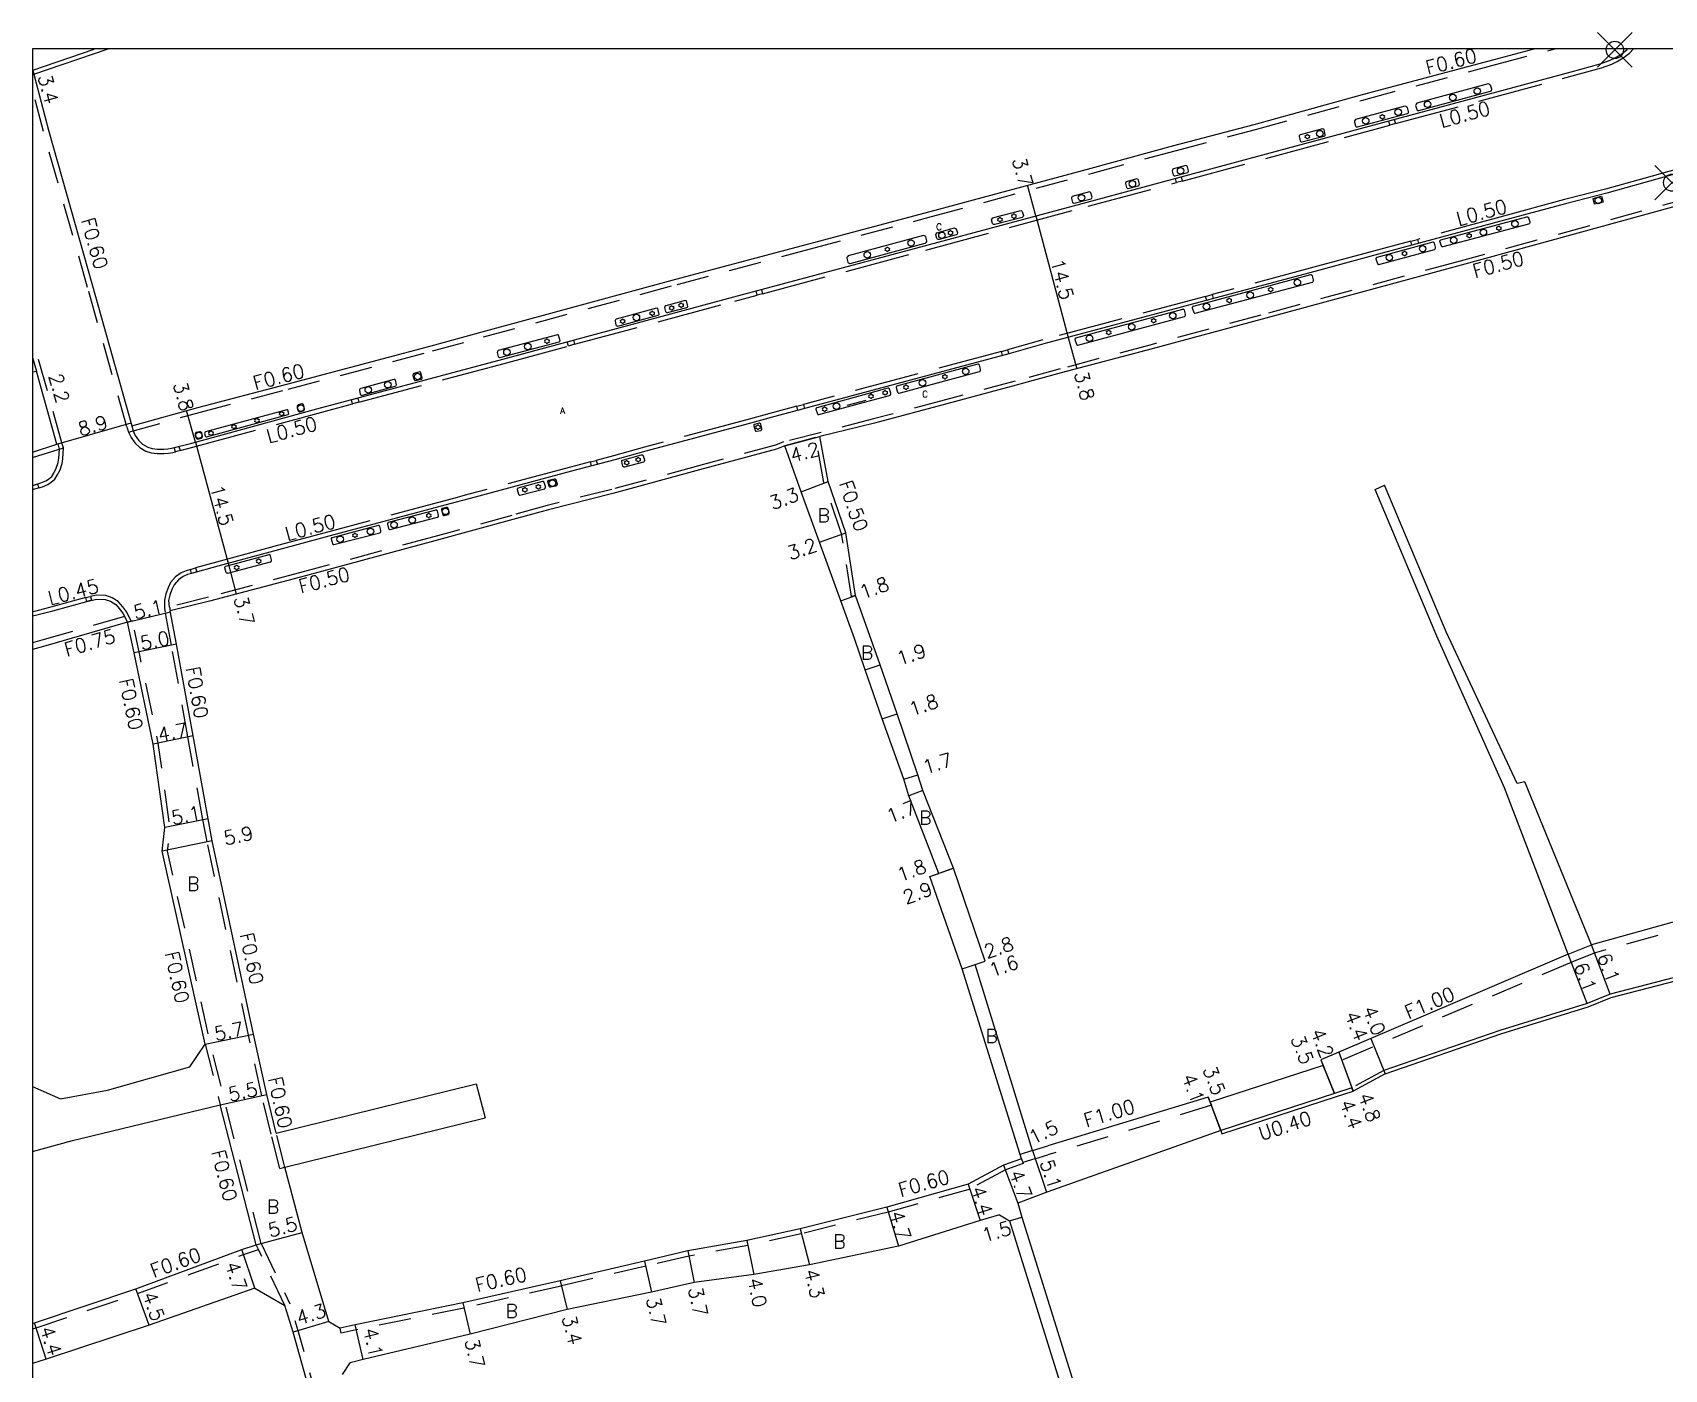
# Model space of a CAD drawing. Header units: metres. Extents: x -1600 to -800, y -110400 to -109798.
# Drawn here: x -1600 to -1411.6, y -109952.5 to -109798.1 of the extents above; entities that cross this region are included whole.
import ezdxf

# ---------------------------------------------------------------- set-up
doc = ezdxf.new("R2010")
doc.units = ezdxf.units.M
doc.header["$LTSCALE"] = 2.5
doc.header["$PDMODE"] = 35
doc.header["$PDSIZE"] = 2
doc.linetypes.add('22320', pattern=[2.5, 1.5, -1])
doc.linetypes.add('22330', pattern=[4, 3, -1])
doc.layers.get('0').update_dxf_attribs({"color": 150, "lineweight": 30})
for name, color, linetype in [('2101000', 177, 'Continuous'), ('2102000', 191, 'Continuous'), ('2102001', 191, 'Continuous'), ('2213000', 6, 'Continuous'), ('2227000', 3, 'Continuous'), ('2227100', 7, 'Continuous'), ('2231000', 162, 'Continuous'), ('2232000', 4, '22320'), ('2233000', 62, '22330'), ('2235000', 7, 'Continuous'), ('2236000', 3, 'Continuous'), ('2236100', 96, 'Continuous'), ('2238000', 11, 'Continuous'), ('2239000', 3, 'Continuous'), ('6165200', 3, 'Continuous'), ('9107000', 111, 'Continuous'), ('9201100', 215, 'Continuous'), ('9201500', 222, 'Continuous'), ('9202100', 82, 'Continuous'), ('9203500', 155, 'Continuous'), ('999', 7, 'Continuous')]:
    doc.layers.add(name, color=color, linetype=linetype)
doc.styles.add('Dm_Anotation', font='txt.shx', dxfattribs={"bigfont": 'pscdm.shx'})

# ---------------------------------------------------------------- blocks, each defined once
blk = doc.blocks.new('223900')
blk.add_lwpolyline([(-0.22, -0.37), (-0.44, -0.3), (-0.47, -0.27), (-0.48, -0.24), (-0.44, 0.01), (-0.48, 0.23), (-0.47, 0.27), (-0.45, 0.29), (-0.21, 0.38), (-0.04, 0.53), (0, 0.54), (0.03, 0.53), (0.22, 0.37), (0.44, 0.3), (0.47, 0.27), (0.48, 0.24), (0.44, -0.01), (0.48, -0.23), (0.47, -0.27), (0.45, -0.29), (0.21, -0.38), (0.04, -0.53), (0, -0.54), (-0.03, -0.53)], close=True)
blk = doc.blocks.new('223800')
at = {"color": 0}
blk.add_circle((0, 0), 0.75, dxfattribs=at)

msp = doc.modelspace()

# ---------------------------------------------------------------- linework, layer by layer
at = {"layer": '2101000', "flags": 128}
for points in [[(-1599.86, -109802.91), (-1591.26, -109800)], [(-1599.86, -109802.91), (-1598.17, -109809.36), (-1593.09, -109827.37), (-1588.54, -109843.51)], [(-1600, -109837.3), (-1599.56, -109837.21)], [(-1597.19, -109845.63), (-1599.56, -109837.21)], [(-1503.88, -109871.69), (-1505.08, -109868.09), (-1506.67, -109863.73), (-1509.14, -109856.96), (-1511.25, -109851.13), (-1513.16, -109845.85)], [(-1491.16, -109905.73), (-1490.02, -109905.35), (-1493.68, -109894.59), (-1497.22, -109885.64), (-1497.8, -109883.82), (-1500.18, -109876.78), (-1502.13, -109871.11), (-1504.98, -109863.12), (-1506.1, -109855.89), (-1508.13, -109849.95), (-1509.1, -109844.75)], [(-1571.86, -109925.19), (-1572.96, -109920.75), (-1574.48, -109913.77), (-1579.25, -109891.46), (-1579.75, -109888.89), (-1581.47, -109879.34), (-1583.39, -109868.73), (-1584.11, -109864.89)], [(-1580.06, -109914.92), (-1585.03, -109892.66), (-1584.74, -109889.92), (-1586.08, -109880.27), (-1588.28, -109869.74), (-1589.05, -109866.21)], [(-1391.26, -109901.97), (-1405.06, -109905.85), (-1417.83, -109909.16)], [(-1422.68, -109904.54), (-1432.31, -109908.65), (-1445.47, -109914.26), (-1449.18, -109915.85), (-1451.25, -109916.73), (-1450.99, -109917.38), (-1464.03, -109921.62), (-1464.24, -109921.06), (-1482.78, -109926.68)], [(-1485.82, -109928.17), (-1492.68, -109906.24)], [(-1484.55, -109927.21), (-1491.16, -109905.73)], [(-1417.83, -109909.16), (-1420.51, -109910.24), (-1430.58, -109913.34), (-1443.97, -109917.97), (-1443.83, -109918.34), (-1447.53, -109920.35), (-1447.67, -109919.98), (-1449.69, -109920.63), (-1462.81, -109924.9)], [(-1574.18, -109938.11), (-1578.34, -109921.92)], [(-1462.81, -109924.9), (-1482.78, -109931.99)], [(-1484.55, -109927.21), (-1482.78, -109926.68)], [(-1565.79, -109946.95), (-1568.87, -109936.67), (-1570.89, -109929.13)], [(-1482.78, -109931.99), (-1486.22, -109933.3)], [(-1488.35, -109934.64), (-1490.6, -109935.28), (-1500.03, -109938.25), (-1510.3, -109940.4), (-1516.72, -109941.53), (-1523.62, -109942.44), (-1528.52, -109943.59), (-1538.28, -109945.57), (-1549.47, -109948.43), (-1561.82, -109951.33), (-1563.34, -109951.72)], [(-1488.35, -109934.64), (-1487.2, -109935.35), (-1482.78, -109949.53)], [(-1486.22, -109933.3), (-1485.94, -109934.37), (-1485.76, -109934.92), (-1482.78, -109944.48)], [(-1574.36, -109943.12), (-1586.53, -109947.39), (-1598.44, -109951.3), (-1600, -109951.79)], [(-1574.36, -109943.12), (-1570.89, -109945.1)], [(-1559.61, -109980.37), (-1563.98, -109968.12), (-1568.19, -109954.4), (-1569.9, -109948.2), (-1570.89, -109945.1)], [(-1482.78, -109944.48), (-1474.97, -109969.57), (-1474.78, -109970.13)], [(-1565.79, -109946.95), (-1564.5, -109947.71)], [(-1482.78, -109949.53), (-1476.4, -109970.01), (-1476.24, -109970.49)], [(-1564.21, -109953.06), (-1563.34, -109951.72)]]:
    msp.add_lwpolyline(points, dxfattribs=at)
at = {"layer": '2101000'}
for points in [[(-1588.54, -109843.51), (-1580.92, -109841.4), (-1570.66, -109838.7), (-1553.98, -109834.3), (-1548.09, -109832.68), (-1525.72, -109826.6), (-1510.51, -109822.54), (-1496.35, -109818.77), (-1477.78, -109813.75), (-1468.23, -109811.16), (-1458.95, -109808.71), (-1446.44, -109805.27), (-1431.25, -109801.21), (-1426.61, -109800)], [(-1407.57, -109817.43), (-1426.18, -109822.56), (-1435.46, -109825.08), (-1458.03, -109831.21), (-1470.72, -109834.62), (-1481.22, -109837.42), (-1486.43, -109838.83), (-1494.45, -109840.98), (-1502.78, -109843.21), (-1509.1, -109844.75)], [(-1600, -109846.56), (-1597.19, -109845.63)], [(-1513.16, -109845.85), (-1514.09, -109846.2), (-1523.01, -109848.61), (-1533.01, -109851.33), (-1540.45, -109853.21), (-1544.54, -109854.33), (-1553.54, -109856.82), (-1568.5, -109860.83), (-1579.59, -109863.78), (-1584.11, -109864.89)], [(-1589.05, -109866.21), (-1598.73, -109869.02), (-1600, -109869.36)], [(-1492.68, -109906.24), (-1496.41, -109895.58), (-1495.37, -109895.21), (-1498.81, -109886.24), (-1499.42, -109884.33), (-1501.89, -109877.35), (-1503.88, -109871.69)], [(-1378.35, -109891.95), (-1382.86, -109893.4), (-1389.53, -109895.19), (-1393.04, -109896.13), (-1393.16, -109895.75), (-1400.8, -109898.29), (-1406.57, -109899.73), (-1420, -109903.46)], [(-1485.82, -109928.17), (-1487.9, -109928.91), (-1491.97, -109931.1)], [(-1491.97, -109931.1), (-1501.36, -109933.74), (-1511.38, -109936.24), (-1517.52, -109937.61), (-1524.35, -109938.81), (-1529.35, -109939.98), (-1539.09, -109942.27), (-1550.31, -109944.82), (-1562.75, -109947.33), (-1564.5, -109947.71)], [(-1600, -109947.17), (-1599.8, -109947.11), (-1588.1, -109943.17), (-1575.86, -109938.66), (-1574.18, -109938.11)]]:
    msp.add_lwpolyline(points, dxfattribs=at)
at = {"layer": '2102000', "flags": 128}
for points in [[(-1422.68, -109904.54), (-1430.06, -109885.33), (-1437.85, -109867.81), (-1444.99, -109850.86)], [(-1420, -109903.46), (-1427.71, -109884.62), (-1428.57, -109884.84), (-1436.76, -109867.32), (-1443.89, -109850.39)], [(-1600, -109919.82), (-1596.77, -109921.23), (-1591.35, -109920.23), (-1581.84, -109917.56), (-1580.06, -109914.92)], [(-1571.86, -109925.19), (-1548.8, -109919.53)], [(-1600, -109927.33), (-1595.39, -109926.05), (-1578.34, -109921.92)], [(-1570.89, -109929.13), (-1547.74, -109923.44)]]:
    msp.add_lwpolyline(points, dxfattribs=at)
at = {"layer": '2102001', "flags": 128}
for points in [[(-1444.99, -109850.86), (-1443.89, -109850.39)], [(-1548.8, -109919.53), (-1547.74, -109923.44)]]:
    msp.add_lwpolyline(points, dxfattribs=at)
at = {"layer": '2213000'}
for points in [[(-1588.4, -109844.1), (-1588.4, -109844.11), (-1588.17, -109844.63), (-1587.79, -109845.17), (-1587.32, -109845.63), (-1586.71, -109845.99), (-1586.2, -109846.14), (-1585.58, -109846.21), (-1584.85, -109846.23), (-1584.37, -109846.19), (-1583.95, -109846.11), (-1581.62, -109845.51), (-1567.17, -109841.57), (-1545.69, -109835.83), (-1519.04, -109828.64), (-1497, -109822.74), (-1478.25, -109817.69), (-1448.66, -109809.72), (-1422.36, -109802.63), (-1419.01, -109801.72), (-1417.84, -109801.3), (-1417.26, -109801.01), (-1416.5, -109800.55), (-1415.92, -109800.1), (-1415.83, -109800)], [(-1408.63, -109813.97), (-1413.82, -109815.43), (-1418.24, -109816.64), (-1422.98, -109817.87), (-1430.04, -109819.76), (-1445.6, -109823.98), (-1451.5, -109825.57), (-1483.22, -109834.07), (-1487.29, -109835.2), (-1510.57, -109841.45), (-1514.31, -109842.45), (-1517.39, -109843.29), (-1529.21, -109846.46), (-1532.79, -109847.44), (-1537.76, -109848.77), (-1549.49, -109851.9), (-1551.26, -109852.38), (-1566.24, -109856.38), (-1571.61, -109857.83), (-1578.63, -109859.71), (-1581.66, -109860.56), (-1582.1, -109860.71), (-1582.61, -109860.93), (-1583.16, -109861.31), (-1583.66, -109861.88), (-1583.92, -109862.44), (-1584.15, -109863.07), (-1584.3, -109863.71), (-1584.22, -109864.42), (-1584.21, -109864.47)], [(-1600, -109850.43), (-1599.05, -109850.12), (-1598.46, -109849.87), (-1598.15, -109849.67), (-1597.8, -109849.36), (-1597.55, -109848.99), (-1597.27, -109848.42), (-1597.05, -109847.76), (-1596.97, -109847.26), (-1596.89, -109846.2)], [(-1600, -109865.48), (-1599.5, -109865.35), (-1597.68, -109864.87), (-1593.74, -109863.79), (-1592.63, -109863.53), (-1591.62, -109863.57), (-1590.99, -109863.78), (-1590.41, -109864.15), (-1589.96, -109864.67), (-1589.56, -109865.23), (-1589.05, -109866.21)]]:
    msp.add_lwpolyline(points, dxfattribs=at)
at = {"layer": '2227000'}
msp.add_lwpolyline([(-1417.31, -109801.04), (-1417.26, -109801.01), (-1416.5, -109800.55), (-1415.92, -109800.1), (-1415.83, -109800)], dxfattribs=at)
at = {"layer": '2227100'}
for p in [(-1417.3, -109800.11, 3.19), (-1410.68, -109815.44, 3.18)]:
    msp.add_point(p, dxfattribs=at)
at = {"layer": '2231000', "flags": 128}
for points in [[(-1443.83, -109918.34), (-1430.45, -109913.72), (-1420.37, -109910.61), (-1417.73, -109909.55), (-1404.96, -109906.24), (-1391.51, -109902.45)], [(-1462.69, -109925.28), (-1449.56, -109921.01), (-1447.53, -109920.35)], [(-1462.81, -109924.9), (-1462.69, -109925.28)]]:
    msp.add_lwpolyline(points, dxfattribs=at)
at = {"layer": '2232000', "flags": 128}
for points in [[(-1600, -109800.01), (-1599.96, -109800)], [(-1600, -109802.37), (-1599.99, -109802.43), (-1599.86, -109802.91)], [(-1596.61, -109845.49), (-1600, -109833.44)], [(-1600, -109835.65), (-1599.56, -109837.21)], [(-1588.47, -109866.06), (-1589.05, -109866.21)], [(-1573.6, -109937.96), (-1577.76, -109921.78), (-1579.48, -109914.78), (-1584.42, -109892.63), (-1584.14, -109889.91), (-1585.49, -109880.16), (-1587.7, -109869.62), (-1588.47, -109866.06)], [(-1406.3, -109900.69), (-1419.68, -109904.41)], [(-1422.68, -109904.54), (-1420, -109903.46)], [(-1419.68, -109904.41), (-1422.28, -109905.45)], [(-1422.28, -109905.45), (-1431.9, -109909.56), (-1445.1, -109915.19), (-1448.85, -109916.79), (-1450.88, -109917.66)], [(-1580.06, -109914.92), (-1578.34, -109921.92)], [(-1450.99, -109917.38), (-1450.88, -109917.66)], [(-1443.97, -109917.97), (-1447.67, -109919.98)], [(-1464.03, -109921.62), (-1463.89, -109921.99)], [(-1463.89, -109921.99), (-1482.78, -109927.72)], [(-1571.47, -109929.28), (-1572.45, -109925.34)], [(-1570.89, -109929.13), (-1571.86, -109925.19)], [(-1484.55, -109927.21), (-1485.98, -109927.66)], [(-1571.47, -109929.28), (-1570.89, -109929.13)], [(-1570.89, -109945.1), (-1573.92, -109938.65), (-1574.18, -109938.11)], [(-1573.6, -109937.96), (-1570.31, -109944.91)], [(-1559.04, -109980.19), (-1563.41, -109967.93), (-1567.62, -109954.22), (-1569.32, -109948.03), (-1570.31, -109944.91)], [(-1564.37, -109948.3), (-1564.5, -109947.71)]]:
    msp.add_lwpolyline(points, dxfattribs=at)
at = {"layer": '2232000'}
for points in [[(-1589.12, -109843.65), (-1588.94, -109844.25), (-1580.77, -109841.98), (-1570.5, -109839.29), (-1553.82, -109834.88), (-1547.93, -109833.26), (-1525.56, -109827.19), (-1510.35, -109823.12), (-1496.19, -109819.36), (-1477.62, -109814.33), (-1468.07, -109811.75), (-1458.79, -109809.29), (-1446.28, -109805.86), (-1431.09, -109801.8), (-1424.22, -109800)], [(-1589.12, -109843.65), (-1593.66, -109827.54), (-1598.75, -109809.52), (-1600, -109804.74)], [(-1406.76, -109817.22), (-1407.39, -109816.84), (-1408.18, -109817.08), (-1426.31, -109822.09), (-1435.59, -109824.61), (-1458.16, -109830.74), (-1470.85, -109834.15), (-1481.34, -109836.95), (-1486.56, -109838.36), (-1494.58, -109840.51), (-1502.91, -109842.73), (-1513.29, -109845.38), (-1514.23, -109845.74), (-1523.13, -109848.14), (-1533.13, -109850.86), (-1540.58, -109852.74), (-1544.67, -109853.86), (-1553.67, -109856.35), (-1568.62, -109860.36), (-1579.71, -109863.31), (-1584.79, -109864.62), (-1584.69, -109865.05)], [(-1600, -109847.17), (-1596.45, -109846.06), (-1596.61, -109845.49)], [(-1509.59, -109844.88), (-1513.16, -109845.85)], [(-1504.98, -109863.12), (-1505.46, -109863.25), (-1506.59, -109856.01), (-1508.62, -109850.08), (-1509.59, -109844.88)], [(-1572.45, -109925.34), (-1573.55, -109920.88), (-1575.06, -109913.9), (-1579.84, -109891.58), (-1580.34, -109889), (-1582.06, -109879.44), (-1583.98, -109868.84), (-1584.69, -109865.05)], [(-1589.4, -109865.53), (-1598.92, -109868.29), (-1600, -109868.58)], [(-1485.82, -109928.17), (-1485.62, -109928.73), (-1487.65, -109929.46), (-1491.75, -109931.66)], [(-1484.26, -109928.17), (-1485.67, -109928.59)], [(-1484.26, -109928.17), (-1482.78, -109927.72)], [(-1491.75, -109931.66), (-1501.21, -109934.32), (-1511.24, -109936.82), (-1517.4, -109938.2), (-1524.23, -109939.4), (-1529.21, -109940.57), (-1538.96, -109942.86), (-1550.19, -109945.41), (-1562.63, -109947.92), (-1564.37, -109948.3)], [(-1600, -109947.8), (-1599.61, -109947.68), (-1587.9, -109943.74), (-1575.67, -109939.23), (-1573.92, -109938.65)]]:
    msp.add_lwpolyline(points, dxfattribs=at)
at = {"layer": '2233000', "flags": 128}
msp.add_lwpolyline([(-1599.99, -109802.43), (-1592.81, -109800)], dxfattribs=at)
at = {"layer": '2233000'}
for points in [[(-1442.64, -109808.62), (-1422.23, -109803.11), (-1418.84, -109802.18), (-1417.65, -109801.75), (-1417.02, -109801.45), (-1416.22, -109800.96), (-1415.59, -109800.47), (-1415.15, -109800)], [(-1467.26, -109815.25), (-1448.53, -109810.21), (-1443.28, -109808.79)], [(-1410.09, -109813.88), (-1413.95, -109814.96), (-1418.37, -109816.18), (-1423.1, -109817.4), (-1430.16, -109819.29), (-1440.1, -109821.99)], [(-1515.72, -109828.27), (-1496.87, -109823.22), (-1478.12, -109818.17), (-1467.9, -109815.42)], [(-1440.87, -109822.2), (-1445.73, -109823.52), (-1451.62, -109825.1), (-1463.8, -109828.36)], [(-1537.42, -109834.11), (-1518.91, -109829.12), (-1516.34, -109828.43)], [(-1464.55, -109828.57), (-1483.35, -109833.6), (-1487.42, -109834.73)], [(-1562.33, -109840.8), (-1545.56, -109836.31), (-1538.14, -109834.31)], [(-1488.12, -109834.92), (-1510.7, -109840.98), (-1510.99, -109841.06)], [(-1582.98, -109846.38), (-1581.5, -109845.99), (-1567.04, -109842.06), (-1563.05, -109840.99)], [(-1511.77, -109841.27), (-1514.44, -109841.98), (-1517.52, -109842.82), (-1529.34, -109846), (-1532.91, -109846.98), (-1534.91, -109847.51)], [(-1588.94, -109844.25), (-1588.61, -109844.87), (-1588.18, -109845.5), (-1587.63, -109846.03), (-1586.91, -109846.45), (-1586.3, -109846.64), (-1585.62, -109846.71), (-1584.83, -109846.73), (-1584.3, -109846.69), (-1583.83, -109846.6), (-1583.51, -109846.51)], [(-1599.29, -109850.7), (-1598.88, -109850.56), (-1598.24, -109850.28), (-1597.87, -109850.04), (-1597.45, -109849.67), (-1597.15, -109849.22), (-1596.83, -109848.6), (-1596.6, -109847.87), (-1596.5, -109847.32), (-1596.45, -109846.06)], [(-1535.58, -109847.69), (-1537.89, -109848.3), (-1549.62, -109851.43), (-1551.39, -109851.92), (-1566.37, -109855.91), (-1571.74, -109857.36), (-1578.75, -109859.25), (-1581.18, -109859.93)], [(-1581.78, -109860.1), (-1582.27, -109860.25), (-1582.84, -109860.5), (-1583.49, -109860.95), (-1584.07, -109861.62), (-1584.36, -109862.25), (-1584.61, -109862.93), (-1584.78, -109863.65), (-1584.79, -109864.62)], [(-1589.05, -109866.21), (-1588.61, -109866.09), (-1589.12, -109865.06), (-1589.58, -109864.41), (-1590.11, -109863.8), (-1590.8, -109863.37), (-1591.54, -109863.12), (-1592.67, -109863.08), (-1593.32, -109863.23)], [(-1593.85, -109863.36), (-1597.8, -109864.43), (-1599.62, -109864.91), (-1600, -109865.01)]]:
    msp.add_lwpolyline(points, dxfattribs=at)
at = {"layer": '2235000'}
for points in [[(-1442.77, -109808.13), (-1442.64, -109808.62), (-1443.28, -109808.79), (-1443.41, -109808.31)], [(-1467.39, -109814.77), (-1467.26, -109815.25), (-1467.9, -109815.42), (-1468.03, -109814.94)], [(-1440.74, -109822.66), (-1440.87, -109822.2), (-1440.1, -109821.99), (-1439.97, -109822.45)], [(-1515.85, -109827.79), (-1515.72, -109828.27), (-1516.34, -109828.43), (-1516.47, -109827.95)], [(-1464.43, -109829.03), (-1464.55, -109828.57), (-1463.8, -109828.36), (-1463.68, -109828.83)], [(-1537.55, -109833.63), (-1537.42, -109834.11), (-1538.14, -109834.31), (-1538.27, -109833.83)], [(-1487.99, -109835.39), (-1488.12, -109834.92), (-1487.42, -109834.73), (-1487.29, -109835.2)], [(-1562.46, -109840.31), (-1562.33, -109840.8), (-1563.05, -109840.99), (-1563.18, -109840.5)], [(-1511.65, -109841.74), (-1511.77, -109841.27), (-1510.99, -109841.06), (-1510.86, -109841.53)], [(-1583.11, -109845.89), (-1582.98, -109846.38), (-1583.51, -109846.51), (-1583.64, -109846.03)], [(-1535.46, -109848.16), (-1535.58, -109847.69), (-1534.91, -109847.51), (-1534.79, -109847.98)], [(-1581.65, -109860.56), (-1581.78, -109860.1), (-1581.18, -109859.93), (-1581.05, -109860.39)], [(-1593.73, -109863.79), (-1593.85, -109863.36), (-1593.32, -109863.23), (-1593.22, -109863.67)]]:
    msp.add_lwpolyline(points, close=True, dxfattribs=at)
for points in [[(-1599.43, -109850.25), (-1599.29, -109850.7), (-1600, -109850.92)], [(-1600, -109850.43), (-1599.43, -109850.25)]]:
    msp.add_lwpolyline(points, dxfattribs=at)
at = {"layer": '2236000'}
for points in [[(-1472.51, -109815.01), (-1473.72, -109815.33), (-1473.78, -109815.4), (-1473.81, -109815.48), (-1473.81, -109815.54), (-1473.68, -109816.01), (-1473.62, -109816.07), (-1473.56, -109816.1), (-1473.49, -109816.11), (-1472.31, -109815.8), (-1472.24, -109815.75), (-1472.21, -109815.7), (-1472.19, -109815.61), (-1472.32, -109815.14), (-1472.36, -109815.09), (-1472.42, -109815.05)], [(-1419.63, -109817.94), (-1419.81, -109817.26), (-1418.84, -109817.01), (-1418.65, -109817.69)], [(-1555.18, -109837.36), (-1555.21, -109837.33), (-1555.26, -109837.3), (-1555.3, -109837.29), (-1555.99, -109837.46), (-1556.05, -109837.51), (-1556.07, -109837.58), (-1556.09, -109837.67), (-1556.09, -109837.72), (-1555.98, -109838.11), (-1555.95, -109838.16), (-1555.9, -109838.23), (-1555.85, -109838.28), (-1555.78, -109838.3), (-1555.08, -109838.12), (-1555.05, -109838.1), (-1555.02, -109838.05), (-1555.01, -109838.01)], [(-1568.71, -109841.12), (-1568.74, -109841.07), (-1568.81, -109841.01), (-1568.85, -109840.99), (-1568.92, -109840.98), (-1569.34, -109841.11), (-1569.41, -109841.16), (-1569.44, -109841.24), (-1569.45, -109841.33), (-1569.38, -109841.69), (-1569.34, -109841.8), (-1569.28, -109841.87), (-1569.21, -109841.92), (-1569.13, -109841.92), (-1568.71, -109841.79), (-1568.66, -109841.75), (-1568.63, -109841.71), (-1568.61, -109841.62), (-1568.61, -109841.56)], [(-1581.23, -109844.51), (-1581.12, -109844.93), (-1581.08, -109844.99), (-1581.02, -109845.03), (-1580.95, -109845.05), (-1580.52, -109844.94), (-1580.44, -109844.86), (-1580.39, -109844.8), (-1580.37, -109844.71), (-1580.47, -109844.32), (-1580.53, -109844.26), (-1580.61, -109844.22), (-1580.72, -109844.2), (-1581.14, -109844.31), (-1581.19, -109844.37), (-1581.23, -109844.43)], [(-1516.11, -109843.22), (-1516.66, -109843.36), (-1516.68, -109843.37), (-1516.69, -109843.38), (-1516.71, -109843.4), (-1516.72, -109843.42), (-1516.73, -109843.44), (-1516.74, -109843.47), (-1516.74, -109843.49), (-1516.74, -109843.52), (-1516.58, -109844.05), (-1516.56, -109844.07), (-1516.54, -109844.1), (-1516.53, -109844.12), (-1516.5, -109844.14), (-1516.48, -109844.14), (-1516.45, -109844.15), (-1516.43, -109844.15), (-1516.4, -109844.15), (-1515.91, -109844.05), (-1515.87, -109844.03), (-1515.85, -109844.01), (-1515.82, -109843.99), (-1515.8, -109843.95), (-1515.78, -109843.91), (-1515.78, -109843.87), (-1515.78, -109843.79), (-1515.92, -109843.33), (-1515.93, -109843.29), (-1515.96, -109843.26), (-1515.98, -109843.24), (-1516.01, -109843.23), (-1516.04, -109843.22), (-1516.07, -109843.22), (-1516.09, -109843.22)], [(-1539.58, -109850.49), (-1540.19, -109850.61), (-1540.22, -109850.61), (-1540.24, -109850.61), (-1540.26, -109850.61), (-1540.28, -109850.6), (-1540.31, -109850.58), (-1540.33, -109850.56), (-1540.35, -109850.53), (-1540.36, -109850.5), (-1540.5, -109849.97), (-1540.5, -109849.94), (-1540.5, -109849.92), (-1540.49, -109849.89), (-1540.47, -109849.87), (-1540.46, -109849.85), (-1540.44, -109849.83), (-1540.43, -109849.82), (-1540.41, -109849.81), (-1539.78, -109849.66), (-1539.76, -109849.65), (-1539.73, -109849.65), (-1539.71, -109849.65), (-1539.68, -109849.66), (-1539.65, -109849.68), (-1539.62, -109849.7), (-1539.6, -109849.73), (-1539.58, -109849.77), (-1539.45, -109850.23), (-1539.44, -109850.31), (-1539.45, -109850.35), (-1539.47, -109850.39), (-1539.49, -109850.42), (-1539.51, -109850.45), (-1539.54, -109850.47)], [(-1552.23, -109852.94), (-1552.71, -109853.06), (-1552.72, -109853.07), (-1552.74, -109853.08), (-1552.76, -109853.1), (-1552.77, -109853.12), (-1552.78, -109853.14), (-1552.79, -109853.17), (-1552.8, -109853.19), (-1552.79, -109853.22), (-1552.65, -109853.76), (-1552.64, -109853.78), (-1552.62, -109853.81), (-1552.61, -109853.83), (-1552.58, -109853.85), (-1552.56, -109853.86), (-1552.54, -109853.86), (-1552.51, -109853.87), (-1552.48, -109853.86), (-1552.03, -109853.77), (-1551.99, -109853.75), (-1551.97, -109853.73), (-1551.94, -109853.7), (-1551.92, -109853.67), (-1551.9, -109853.63), (-1551.9, -109853.59), (-1551.9, -109853.51), (-1552.03, -109853.05), (-1552.05, -109853.01), (-1552.08, -109852.98), (-1552.1, -109852.96), (-1552.13, -109852.95), (-1552.16, -109852.94), (-1552.19, -109852.94), (-1552.21, -109852.94)]]:
    msp.add_lwpolyline(points, close=True, dxfattribs=at)
at = {"layer": '2236100'}
for points in [[(-1431.94, -109804.03), (-1440.17, -109806.25), (-1440.24, -109806.36), (-1440.29, -109806.46), (-1440.31, -109806.53), (-1440.17, -109806.99), (-1440.13, -109807.05), (-1440.09, -109807.09), (-1440.04, -109807.12), (-1439.95, -109807.11), (-1431.64, -109804.86), (-1431.56, -109804.82), (-1431.53, -109804.77), (-1431.52, -109804.71), (-1431.52, -109804.63), (-1431.67, -109804.18), (-1431.73, -109804.13), (-1431.82, -109804.08)], [(-1447.24, -109808.15), (-1447.31, -109808.27), (-1447.35, -109808.36), (-1447.38, -109808.44), (-1447.23, -109808.89), (-1447.19, -109808.95), (-1447.15, -109808.99), (-1447.1, -109809.02), (-1447.01, -109809.01), (-1441.23, -109807.44), (-1441.15, -109807.4), (-1441.13, -109807.35), (-1441.12, -109807.29), (-1441.12, -109807.22), (-1441.26, -109806.77), (-1441.32, -109806.71), (-1441.41, -109806.66), (-1441.54, -109806.61)], [(-1450.88, -109809.31), (-1450.93, -109809.28), (-1450.98, -109809.26), (-1451.05, -109809.24), (-1453.63, -109809.91), (-1453.71, -109809.96), (-1453.74, -109810.03), (-1453.75, -109810.12), (-1453.63, -109810.62), (-1453.58, -109810.69), (-1453.52, -109810.74), (-1453.43, -109810.74), (-1450.85, -109810.07), (-1450.8, -109810.03), (-1450.76, -109809.98), (-1450.74, -109809.93)], [(-1468.27, -109813.85), (-1468.32, -109813.9), (-1468.38, -109813.99), (-1468.4, -109814.08), (-1468.29, -109814.54), (-1468.26, -109814.59), (-1468.19, -109814.64), (-1468.12, -109814.67), (-1466.61, -109814.26), (-1466.56, -109814.19), (-1466.53, -109814.12), (-1466.52, -109814.06), (-1466.63, -109813.61), (-1466.69, -109813.54), (-1466.78, -109813.48), (-1466.85, -109813.46)], [(-1479.95, -109817.04), (-1480.01, -109817.11), (-1480.04, -109817.19), (-1480.04, -109817.25), (-1479.91, -109817.72), (-1479.85, -109817.77), (-1479.8, -109817.81), (-1479.72, -109817.82), (-1477.77, -109817.29), (-1477.71, -109817.24), (-1477.68, -109817.18), (-1477.66, -109817.1), (-1477.79, -109816.63), (-1477.83, -109816.58), (-1477.89, -109816.53), (-1477.97, -109816.5)], [(-1485.91, -109818.64), (-1485.8, -109818.7), (-1485.72, -109818.76), (-1485.58, -109819.22), (-1485.62, -109819.34), (-1485.66, -109819.4), (-1485.74, -109819.45), (-1488.9, -109820.29), (-1488.99, -109820.28), (-1489.06, -109820.26), (-1489.12, -109820.21), (-1489.16, -109820.16), (-1489.27, -109819.74), (-1489.22, -109819.61), (-1489.15, -109819.49)], [(-1437.4, -109822.06), (-1427.45, -109819.4), (-1427.43, -109819.4), (-1427.41, -109819.4), (-1427.39, -109819.4), (-1427.35, -109819.41), (-1427.33, -109819.42), (-1427.3, -109819.44), (-1427.28, -109819.47), (-1427.26, -109819.51), (-1427.13, -109819.97), (-1427.12, -109820.06), (-1427.13, -109820.09), (-1427.15, -109820.14), (-1427.17, -109820.17), (-1427.2, -109820.19), (-1427.22, -109820.21), (-1427.26, -109820.23), (-1437.15, -109822.85), (-1437.18, -109822.86), (-1437.21, -109822.85), (-1437.23, -109822.85), (-1437.25, -109822.84), (-1437.28, -109822.82), (-1437.29, -109822.81), (-1437.32, -109822.78), (-1437.33, -109822.75), (-1437.49, -109822.22), (-1437.49, -109822.2), (-1437.49, -109822.17), (-1437.48, -109822.14), (-1437.47, -109822.12), (-1437.45, -109822.1), (-1437.44, -109822.08), (-1437.42, -109822.07)], [(-1505.81, -109823.9), (-1505.91, -109823.99), (-1505.97, -109824.07), (-1505.99, -109824.15), (-1505.88, -109824.62), (-1505.82, -109824.69), (-1505.73, -109824.75), (-1505.66, -109824.76), (-1505.61, -109824.77), (-1496.92, -109822.42), (-1496.88, -109822.39), (-1496.82, -109822.35), (-1496.76, -109822.25), (-1496.75, -109822.16), (-1496.86, -109821.69), (-1496.93, -109821.63), (-1497.01, -109821.58), (-1497.13, -109821.56)], [(-1493.55, -109820.67), (-1493.43, -109820.73), (-1493.36, -109820.79), (-1493.21, -109821.25), (-1493.25, -109821.37), (-1493.3, -109821.43), (-1493.37, -109821.48), (-1495.34, -109822.02), (-1495.43, -109822.01), (-1495.5, -109821.98), (-1495.56, -109821.94), (-1495.6, -109821.89), (-1495.71, -109821.47), (-1495.66, -109821.33), (-1495.59, -109821.22)], [(-1444.8, -109824.08), (-1444.81, -109824.09), (-1444.83, -109824.1), (-1444.85, -109824.12), (-1444.86, -109824.14), (-1444.87, -109824.16), (-1444.88, -109824.19), (-1444.88, -109824.22), (-1444.88, -109824.24), (-1444.72, -109824.77), (-1444.71, -109824.8), (-1444.69, -109824.83), (-1444.67, -109824.85), (-1444.65, -109824.86), (-1444.62, -109824.87), (-1444.6, -109824.88), (-1444.58, -109824.88), (-1444.55, -109824.88), (-1438.14, -109823.17), (-1438.1, -109823.15), (-1438.07, -109823.12), (-1438.05, -109823.1), (-1438.03, -109823.07), (-1438.01, -109823.02), (-1438, -109822.99), (-1438, -109822.9), (-1438.13, -109822.44), (-1438.15, -109822.4), (-1438.17, -109822.37), (-1438.2, -109822.35), (-1438.23, -109822.34), (-1438.26, -109822.33), (-1438.28, -109822.33), (-1438.31, -109822.33), (-1438.32, -109822.33)], [(-1452.43, -109826.1), (-1466.01, -109829.73), (-1466.03, -109829.74), (-1466.04, -109829.75), (-1466.06, -109829.77), (-1466.07, -109829.79), (-1466.08, -109829.81), (-1466.09, -109829.84), (-1466.09, -109829.86), (-1466.09, -109829.89), (-1465.93, -109830.42), (-1465.92, -109830.44), (-1465.89, -109830.47), (-1465.88, -109830.49), (-1465.85, -109830.51), (-1465.83, -109830.51), (-1465.8, -109830.52), (-1465.78, -109830.52), (-1465.75, -109830.52), (-1452.23, -109826.94), (-1452.19, -109826.92), (-1452.17, -109826.89), (-1452.14, -109826.87), (-1452.12, -109826.84), (-1452.1, -109826.79), (-1452.1, -109826.76), (-1452.1, -109826.67), (-1452.23, -109826.21), (-1452.25, -109826.18), (-1452.28, -109826.15), (-1452.3, -109826.12), (-1452.33, -109826.11), (-1452.36, -109826.1), (-1452.39, -109826.1), (-1452.41, -109826.1)], [(-1524.45, -109829.84), (-1524.4, -109829.81), (-1524.34, -109829.74), (-1524.5, -109829.07), (-1524.64, -109829.04), (-1526.9, -109829.65), (-1526.95, -109829.68), (-1526.98, -109829.74), (-1527.01, -109829.8), (-1527.02, -109829.87), (-1526.93, -109830.31), (-1526.88, -109830.37), (-1526.83, -109830.41), (-1526.77, -109830.44), (-1526.71, -109830.45)], [(-1527.76, -109830.75), (-1527.71, -109830.72), (-1527.66, -109830.65), (-1527.81, -109829.99), (-1527.95, -109829.95), (-1532.62, -109831.2), (-1532.66, -109831.24), (-1532.7, -109831.29), (-1532.73, -109831.36), (-1532.74, -109831.43), (-1532.64, -109831.87), (-1532.6, -109831.92), (-1532.54, -109831.97), (-1532.48, -109832), (-1532.42, -109832)], [(-1467.21, -109830.07), (-1479.56, -109833.41), (-1479.58, -109833.41), (-1479.59, -109833.43), (-1479.61, -109833.44), (-1479.62, -109833.46), (-1479.63, -109833.48), (-1479.64, -109833.51), (-1479.64, -109833.54), (-1479.64, -109833.56), (-1479.48, -109834.09), (-1479.46, -109834.12), (-1479.44, -109834.15), (-1479.42, -109834.17), (-1479.4, -109834.18), (-1479.38, -109834.19), (-1479.35, -109834.2), (-1479.33, -109834.2), (-1479.3, -109834.19), (-1467.01, -109830.9), (-1466.97, -109830.88), (-1466.94, -109830.86), (-1466.92, -109830.83), (-1466.9, -109830.8), (-1466.88, -109830.75), (-1466.87, -109830.72), (-1466.88, -109830.63), (-1467.01, -109830.17), (-1467.03, -109830.14), (-1467.05, -109830.11), (-1467.08, -109830.09), (-1467.11, -109830.07), (-1467.14, -109830.06), (-1467.17, -109830.06), (-1467.19, -109830.06)], [(-1539.26, -109833.04), (-1539.3, -109833.02), (-1539.34, -109833.01), (-1539.4, -109833.01), (-1546.23, -109834.84), (-1546.28, -109834.88), (-1546.31, -109834.93), (-1546.34, -109835), (-1546.35, -109835.07), (-1546.26, -109835.51), (-1546.21, -109835.57), (-1546.15, -109835.61), (-1546.1, -109835.64), (-1546.04, -109835.65), (-1539.21, -109833.81), (-1539.16, -109833.78), (-1539.13, -109833.75), (-1539.1, -109833.71)], [(-1490.86, -109836.39), (-1500.23, -109838.96), (-1500.24, -109838.97), (-1500.26, -109838.98), (-1500.28, -109839.02), (-1500.29, -109839.05), (-1500.29, -109839.11), (-1500.13, -109839.63), (-1500.11, -109839.66), (-1500.09, -109839.69), (-1500.07, -109839.71), (-1500.05, -109839.72), (-1500, -109839.74), (-1499.98, -109839.74), (-1499.95, -109839.74), (-1490.66, -109837.23), (-1490.63, -109837.21), (-1490.6, -109837.19), (-1490.58, -109837.16), (-1490.56, -109837.13), (-1490.54, -109837.08), (-1490.53, -109837.05), (-1490.53, -109836.96), (-1490.67, -109836.5), (-1490.69, -109836.47), (-1490.71, -109836.44), (-1490.74, -109836.42), (-1490.76, -109836.4), (-1490.8, -109836.39), (-1490.82, -109836.39), (-1490.84, -109836.39)], [(-1558.11, -109838.23), (-1558.17, -109838.19), (-1558.24, -109838.16), (-1558.31, -109838.16), (-1562.09, -109839.2), (-1562.17, -109839.24), (-1562.23, -109839.28), (-1562.25, -109839.34), (-1562.27, -109839.42), (-1562.17, -109839.89), (-1562.12, -109839.95), (-1562.06, -109839.99), (-1561.99, -109840), (-1561.9, -109839.98), (-1558.13, -109838.94), (-1558.06, -109838.9), (-1558.02, -109838.84), (-1557.99, -109838.78)], [(-1503.32, -109839.74), (-1509.46, -109841.44), (-1509.48, -109841.45), (-1509.5, -109841.46), (-1509.51, -109841.47), (-1509.53, -109841.5), (-1509.54, -109841.51), (-1509.55, -109841.54), (-1509.55, -109841.57), (-1509.55, -109841.6), (-1509.38, -109842.13), (-1509.37, -109842.15), (-1509.35, -109842.18), (-1509.33, -109842.2), (-1509.3, -109842.21), (-1509.28, -109842.22), (-1509.26, -109842.23), (-1509.24, -109842.23), (-1509.21, -109842.23), (-1503.11, -109840.55), (-1501.05, -109840.01), (-1501.01, -109839.99), (-1500.98, -109839.97), (-1500.96, -109839.94), (-1500.94, -109839.91), (-1500.92, -109839.87), (-1500.91, -109839.83), (-1500.92, -109839.75), (-1501.05, -109839.29), (-1501.07, -109839.25), (-1501.09, -109839.22), (-1501.12, -109839.2), (-1501.15, -109839.19), (-1501.18, -109839.18), (-1501.2, -109839.17), (-1501.23, -109839.18), (-1501.24, -109839.18)], [(-1570.63, -109841.66), (-1580.05, -109844.23), (-1580.11, -109844.27), (-1580.13, -109844.32), (-1580.14, -109844.42), (-1580.08, -109844.66), (-1580.02, -109844.74), (-1579.98, -109844.78), (-1579.91, -109844.78), (-1570.5, -109842.21), (-1570.47, -109842.19), (-1570.44, -109842.16), (-1570.43, -109842.13), (-1570.53, -109841.71), (-1570.56, -109841.69), (-1570.6, -109841.67)], [(-1531.89, -109847.48), (-1529.68, -109846.88), (-1529.66, -109846.88), (-1529.64, -109846.88), (-1529.62, -109846.88), (-1529.58, -109846.89), (-1529.56, -109846.9), (-1529.53, -109846.93), (-1529.51, -109846.95), (-1529.49, -109846.99), (-1529.35, -109847.45), (-1529.35, -109847.54), (-1529.36, -109847.57), (-1529.38, -109847.62), (-1529.39, -109847.65), (-1529.42, -109847.67), (-1529.45, -109847.7), (-1529.48, -109847.72), (-1531.67, -109848.28), (-1531.7, -109848.28), (-1531.72, -109848.28), (-1531.75, -109848.27), (-1531.77, -109848.26), (-1531.79, -109848.25), (-1531.81, -109848.23), (-1531.83, -109848.2), (-1531.84, -109848.17), (-1531.98, -109847.64), (-1531.98, -109847.61), (-1531.98, -109847.58), (-1531.97, -109847.55), (-1531.96, -109847.53), (-1531.94, -109847.51), (-1531.93, -109847.5), (-1531.91, -109847.49)], [(-1541.11, -109849.97), (-1543.96, -109850.72), (-1543.97, -109850.72), (-1543.99, -109850.73), (-1544.01, -109850.75), (-1544.02, -109850.77), (-1544.03, -109850.79), (-1544.04, -109850.82), (-1544.04, -109850.85), (-1544.04, -109850.87), (-1543.9, -109851.41), (-1543.89, -109851.43), (-1543.86, -109851.46), (-1543.85, -109851.48), (-1543.82, -109851.5), (-1543.8, -109851.51), (-1543.78, -109851.51), (-1543.75, -109851.51), (-1543.73, -109851.51), (-1540.9, -109850.8), (-1540.87, -109850.78), (-1540.84, -109850.76), (-1540.82, -109850.73), (-1540.8, -109850.7), (-1540.78, -109850.65), (-1540.77, -109850.62), (-1540.78, -109850.53), (-1540.92, -109850.08), (-1540.94, -109850.04), (-1540.96, -109850.01), (-1540.99, -109849.99), (-1541.02, -109849.97), (-1541.05, -109849.97), (-1541.07, -109849.96), (-1541.1, -109849.97)], [(-1553.25, -109854.08), (-1553.22, -109854.06), (-1553.19, -109854.04), (-1553.16, -109854.01), (-1553.14, -109853.98), (-1553.13, -109853.94), (-1553.12, -109853.9), (-1553.12, -109853.82), (-1553.26, -109853.36), (-1553.27, -109853.32), (-1553.3, -109853.29), (-1553.33, -109853.27), (-1553.35, -109853.26), (-1553.39, -109853.25), (-1553.41, -109853.24), (-1553.43, -109853.24), (-1553.45, -109853.25), (-1558.94, -109854.7), (-1558.95, -109854.71), (-1558.97, -109854.72), (-1558.99, -109854.74), (-1559, -109854.76), (-1559.01, -109854.78), (-1559.02, -109854.8), (-1559.03, -109854.83), (-1559.02, -109854.86), (-1558.89, -109855.39), (-1558.87, -109855.42), (-1558.85, -109855.45), (-1558.84, -109855.47), (-1558.81, -109855.48), (-1558.79, -109855.49), (-1558.77, -109855.5), (-1558.74, -109855.5), (-1558.71, -109855.5)], [(-1560.12, -109855.05), (-1565.43, -109856.44), (-1565.45, -109856.45), (-1565.46, -109856.46), (-1565.48, -109856.47), (-1565.5, -109856.49), (-1565.51, -109856.51), (-1565.52, -109856.54), (-1565.52, -109856.57), (-1565.52, -109856.59), (-1565.38, -109857.13), (-1565.37, -109857.16), (-1565.35, -109857.19), (-1565.33, -109857.2), (-1565.3, -109857.22), (-1565.28, -109857.23), (-1565.26, -109857.24), (-1565.24, -109857.24), (-1565.21, -109857.24), (-1559.92, -109855.88), (-1559.88, -109855.86), (-1559.86, -109855.84), (-1559.83, -109855.81), (-1559.81, -109855.78), (-1559.79, -109855.74), (-1559.78, -109855.7), (-1559.79, -109855.62), (-1559.92, -109855.16), (-1559.94, -109855.12), (-1559.96, -109855.09), (-1559.99, -109855.07), (-1560.02, -109855.05), (-1560.05, -109855.05), (-1560.08, -109855.04), (-1560.1, -109855.04)]]:
    msp.add_lwpolyline(points, close=True, dxfattribs=at)
for points in [[(-1572.73, -109858.41), (-1577.72, -109859.76)], [(-1577.46, -109860.55), (-1572.53, -109859.24)], [(-1572.53, -109859.24), (-1572.5, -109859.22), (-1572.47, -109859.2), (-1572.45, -109859.17), (-1572.43, -109859.14), (-1572.41, -109859.1), (-1572.4, -109859.06), (-1572.41, -109858.98), (-1572.54, -109858.52), (-1572.56, -109858.48), (-1572.58, -109858.45), (-1572.61, -109858.43), (-1572.63, -109858.41), (-1572.67, -109858.4), (-1572.69, -109858.4), (-1572.72, -109858.4), (-1572.73, -109858.41)], [(-1577.46, -109860.55), (-1577.49, -109860.55), (-1577.51, -109860.55), (-1577.54, -109860.54), (-1577.56, -109860.54), (-1577.59, -109860.52), (-1577.6, -109860.51), (-1577.63, -109860.47), (-1577.64, -109860.45), (-1577.8, -109859.92), (-1577.8, -109859.89), (-1577.8, -109859.87), (-1577.79, -109859.84), (-1577.78, -109859.82), (-1577.77, -109859.8), (-1577.75, -109859.78), (-1577.74, -109859.77), (-1577.72, -109859.76)]]:
    msp.add_lwpolyline(points, dxfattribs=at)
at = {"layer": '6165200'}
msp.add_lwpolyline([(-1503.77, -109840.59), (-1506, -109841.19)], dxfattribs=at)
at = {"layer": '9107000'}
for points in [[(-1588.54, -109843.51), (-1588.4, -109844.1), (-1588.4, -109844.11), (-1588.17, -109844.63), (-1587.79, -109845.17), (-1587.32, -109845.63), (-1586.71, -109845.99), (-1586.2, -109846.14), (-1585.58, -109846.21), (-1584.85, -109846.23), (-1584.37, -109846.19), (-1583.95, -109846.11), (-1581.62, -109845.51), (-1567.17, -109841.57), (-1545.69, -109835.83), (-1519.04, -109828.64), (-1497, -109822.74), (-1478.25, -109817.69), (-1448.66, -109809.72), (-1422.36, -109802.63), (-1419.01, -109801.72), (-1417.84, -109801.3), (-1417.26, -109801.01), (-1416.5, -109800.55), (-1415.92, -109800.1), (-1415.83, -109800)], [(-1408.63, -109813.97), (-1413.82, -109815.43), (-1418.24, -109816.64), (-1422.98, -109817.87), (-1430.04, -109819.76), (-1445.6, -109823.98), (-1451.5, -109825.57), (-1483.22, -109834.07), (-1487.29, -109835.2), (-1510.57, -109841.45), (-1514.31, -109842.45), (-1517.39, -109843.29), (-1529.21, -109846.46), (-1532.79, -109847.44), (-1537.76, -109848.77), (-1549.49, -109851.9), (-1551.26, -109852.38), (-1566.24, -109856.38), (-1571.61, -109857.83), (-1578.63, -109859.71), (-1581.66, -109860.56), (-1582.1, -109860.71), (-1582.61, -109860.93), (-1583.16, -109861.31), (-1583.66, -109861.88), (-1583.92, -109862.44), (-1584.15, -109863.07), (-1584.3, -109863.71), (-1584.22, -109864.42), (-1584.21, -109864.47), (-1584.11, -109864.89)], [(-1600, -109850.43), (-1599.05, -109850.12), (-1598.46, -109849.87), (-1598.15, -109849.67), (-1597.8, -109849.36), (-1597.55, -109848.99), (-1597.27, -109848.42), (-1597.05, -109847.76), (-1596.97, -109847.26), (-1596.89, -109846.2), (-1597.05, -109845.6), (-1597.19, -109845.63)], [(-1600, -109865.48), (-1599.5, -109865.35), (-1597.68, -109864.87), (-1593.74, -109863.79), (-1592.63, -109863.53), (-1591.62, -109863.57), (-1590.99, -109863.78), (-1590.41, -109864.15), (-1589.96, -109864.67), (-1589.56, -109865.23), (-1589.05, -109866.21)]]:
    msp.add_lwpolyline(points, dxfattribs=at)
at = {"layer": '9201100', "flags": 128}
for points in [[(-1600, -109802.37), (-1599.86, -109802.91)], [(-1599.86, -109802.91), (-1600, -109802.95)], [(-1484.17, -109819.28), (-1485.13, -109815.73)], [(-1484.17, -109819.28), (-1480.41, -109833.32)], [(-1480.41, -109833.32), (-1479.44, -109836.95)], [(-1600, -109835.65), (-1599.56, -109837.21)], [(-1581.21, -109845.4), (-1582.22, -109841.76)], [(-1597.19, -109845.63), (-1588.64, -109843.16)], [(-1581.21, -109845.4), (-1577.44, -109859.4)], [(-1513.16, -109845.85), (-1509.1, -109844.75)], [(-1511.25, -109851.13), (-1508.13, -109849.95)], [(-1509.14, -109856.96), (-1506.1, -109855.89)], [(-1577.44, -109859.4), (-1576.5, -109862.96)], [(-1506.67, -109863.73), (-1504.98, -109863.12)], [(-1589.05, -109866.21), (-1584.09, -109865.02)], [(-1583.39, -109868.73), (-1588.28, -109869.74)], [(-1503.88, -109871.69), (-1502.13, -109871.11)], [(-1501.89, -109877.35), (-1500.18, -109876.78)], [(-1581.47, -109879.34), (-1586.08, -109880.27)], [(-1499.42, -109884.33), (-1497.8, -109883.82)], [(-1497.22, -109885.64), (-1498.81, -109886.24)], [(-1579.75, -109888.89), (-1584.74, -109889.92)], [(-1579.25, -109891.46), (-1585.03, -109892.66)], [(-1496.41, -109895.58), (-1493.68, -109894.59)], [(-1493.68, -109894.59), (-1495.37, -109895.21)], [(-1420.51, -109910.24), (-1422.68, -109904.54)], [(-1417.83, -109909.16), (-1420, -109903.46)], [(-1492.68, -109906.24), (-1490.02, -109905.35)], [(-1492.68, -109906.24), (-1491.16, -109905.73)], [(-1580.06, -109914.92), (-1574.48, -109913.77)], [(-1449.18, -109915.85), (-1447.53, -109920.35)], [(-1449.18, -109915.85), (-1447.67, -109919.98)], [(-1445.47, -109914.26), (-1443.83, -109918.34)], [(-1445.47, -109914.26), (-1443.97, -109917.97)], [(-1451.25, -109916.73), (-1449.69, -109920.63)], [(-1449.69, -109920.63), (-1450.99, -109917.38)], [(-1578.34, -109921.92), (-1572.96, -109920.75)], [(-1464.24, -109921.06), (-1462.81, -109924.9)], [(-1462.81, -109924.9), (-1464.03, -109921.62)], [(-1484.55, -109927.21), (-1485.98, -109927.66)], [(-1484.55, -109927.21), (-1482.91, -109932.04)], [(-1487.9, -109928.91), (-1486.22, -109933.3)], [(-1491.97, -109931.1), (-1490.6, -109935.28)], [(-1501.36, -109933.74), (-1500.03, -109938.25)], [(-1574.18, -109938.11), (-1568.87, -109936.67)], [(-1511.38, -109936.24), (-1510.3, -109940.4)], [(-1487.2, -109935.35), (-1485.76, -109934.92)], [(-1517.52, -109937.61), (-1516.72, -109941.53)], [(-1574.36, -109943.12), (-1575.86, -109938.66)], [(-1529.35, -109939.98), (-1528.52, -109943.59)], [(-1524.35, -109938.81), (-1523.62, -109942.44)], [(-1539.09, -109942.27), (-1538.28, -109945.57)], [(-1586.53, -109947.39), (-1588.1, -109943.17)], [(-1550.31, -109944.82), (-1549.47, -109948.43)], [(-1598.44, -109951.3), (-1599.8, -109947.11)], [(-1565.79, -109946.95), (-1569.9, -109948.2)], [(-1561.82, -109951.33), (-1562.75, -109947.33)]]:
    msp.add_lwpolyline(points, dxfattribs=at)
at = {"layer": '999'}
msp.add_lwpolyline([(-1600, -110400), (-800, -110400), (-800, -109800), (-1600, -109800)], close=True, dxfattribs=at)

# ---------------------------------------------------------------- block references
at = {"layer": '2238000', "xscale": 0.5, "yscale": 0.5, "zscale": 0.5}
for p in [(-1433.18, -109804.86, 2.77), (-1438.92, -109806.39, 2.99), (-1436, -109805.61, 2.9), (-1446.07, -109808.3, 3.27), (-1442.32, -109807.3, 3.1), (-1451.37, -109809.78, 3.48), (-1467.44, -109814.07, 4.08), (-1473.01, -109815.58, 4.2), (-1478.89, -109817.18, 4.44), (-1419.21, -109817.5, 2.58), (-1428.83, -109820.2, 2.84), (-1495, -109821.52, 4.93), (-1435.91, -109822.08, 3.19), (-1432.48, -109821.18, 3.14), (-1503.62, -109823.78, 5.17), (-1498.57, -109822.41, 5.05), (-1439.49, -109823.07, 3.24), (-1443.34, -109824.1, 3.3), (-1453.96, -109826.97, 3.7), (-1459.41, -109828.44, 3.98), (-1530.28, -109831.01, 5.91), (-1468.35, -109830.8, 4.16), (-1464.46, -109829.74, 4.12), (-1477.97, -109833.41, 4.45), (-1473.09, -109832.09, 4.3), (-1545.23, -109835.02, 6.29), (-1542.82, -109834.36, 6.12), (-1492.26, -109837.23, 5), (-1558.99, -109838.77, 6.64), (-1555.54, -109837.82, 6.57), (-1497.25, -109838.56, 5.09), (-1561.24, -109839.37, 6.65), (-1569.04, -109841.48, 6.86), (-1507.17, -109841.25, 5.36), (-1580.82, -109844.62, 7.17), (-1539.98, -109850.14, 6.28), (-1552.33, -109853.4, 6.51), (-1560.99, -109855.71, 6.79), (-1558.27, -109854.96, 6.66), (-1556.18, -109854.4, 6.54), (-1564.49, -109856.62, 6.79)]:
    msp.add_blockref('223800', p, dxfattribs=at)
at = {"layer": '2239000', "xscale": 0.5, "yscale": 0.5, "zscale": 0.5}
for p in [(-1444.15, -109807.83, 3.27), (-1452.8, -109810.13, 3.48), (-1488.3, -109819.71, 4.78), (-1486.69, -109819.3, 4.78), (-1494.02, -109821.23, 4.93), (-1434.12, -109821.56, 3.14), (-1430.69, -109820.71, 3.04), (-1501.3, -109823.14, 5.12), (-1441.58, -109823.63, 3.3), (-1525.11, -109829.6, 5.71), (-1461.83, -109829.04, 3.97), (-1457.05, -109827.78, 3.87), (-1531.86, -109831.45, 5.95), (-1528.46, -109830.53, 5.81), (-1526.21, -109829.91, 5.71), (-1470.56, -109831.38, 4.27), (-1475.74, -109832.75, 4.44), (-1540.6, -109833.75, 6.12), (-1494.66, -109837.85, 5), (-1503.19, -109840.11, 5.24), (-1501.56, -109839.7, 5.24), (-1499.16, -109839.06, 5.2), (-1571.25, -109842.12, 7.05), (-1508.55, -109841.59, 5.45), (-1579.4, -109844.36, 7.16), (-1576.74, -109843.62, 7.12), (-1574.1, -109842.92, 7.09), (-1516.24, -109843.68, 5.49), (-1531.4, -109847.78, 5.95), (-1530.07, -109847.43, 5.93), (-1543.16, -109850.92, 6.31), (-1541.61, -109850.56, 6.23), (-1554.26, -109853.89, 6.54), (-1562.78, -109856.17, 6.79), (-1573.9, -109859.15, 7.23), (-1576.44, -109859.88, 7.23)]:
    msp.add_blockref('223900', p, dxfattribs=at)

# ---------------------------------------------------------------- texts
at = {"layer": '9201500', "style": 'Dm_Anotation'}
for s, rotation, p in [('3.4', 284.6864, (-1599.41, -109803.16)), ('3.7', 285.1397, (-1486.91, -109812.76)), ('14.5', 285.0001, (-1482.52, -109824.5)), ('2.2', 285.7471, (-1598.17, -109837.73)), ('3.8', 285.5146, (-1583.8, -109838.69)), ('3.8', 284.9533, (-1479.75, -109837.45)), ('8.9', 16.1625, (-1594.48, -109844.74)), ('4.2', 14.5777, (-1512.3, -109847.75)), ('14.5', 285.066, (-1579.55, -109850.59)), ('3.3', 20.6565, (-1514.57, -109853.28)), ('3.2', 19.3885, (-1512.5, -109859.06)), ('1.8', 19.7383, (-1504.17, -109863.57)), ('5.1', 13.4724, (-1588.15, -109865.89)), ('3.7', 284.8938, (-1576.79, -109863.41)), ('5.0', 11.7313, (-1587.42, -109869.46)), ('1.9', 18.339, (-1499.92, -109871.22)), ('1.8', 18.4421, (-1498.5, -109877.06)), ('4.7', 11.4063, (-1585.36, -109880.02)), ('1.7', 17.5214, (-1496.92, -109883.77)), ('5.1', 11.6397, (-1583.83, -109889.63)), ('1.7', 20.4942, (-1501.05, -109889.43)), ('5.9', 11.7149, (-1577.76, -109891.97)), ('1.8', 19.9133, (-1499.85, -109896.2)), ('2.9', 19.9133, (-1499.16, -109898.8)), ('2.8', 18.7354, (-1489.81, -109905.08)), ('6.1', 290.7901, (-1419.39, -109904.78)), ('1.6', 18.7354, (-1489.23, -109907.2)), ('6.1', 290.7901, (-1422.07, -109905.86)), ('4.4', 291.904, (-1448.53, -109911.53)), ('4.0', 291.904, (-1446.47, -109910.91)), ('5.7', 11.5646, (-1578.86, -109914.57)), ('3.5', 291.8367, (-1454.75, -109914.27)), ('4.2', 291.8367, (-1452.47, -109913.51)), ('3.5', 290.365, (-1464.9, -109917.8)), ('5.5', 12.3499, (-1577.24, -109921.58)), ('4.1', 290.365, (-1467.33, -109918.71)), ('4.8', 290.1245, (-1446.96, -109920.89)), ('4.4', 290.1245, (-1449.11, -109921.68)), ('1.5', 25.2385, (-1484.5, -109926.55)), ('5.1', 288.1974, (-1483.72, -109928.57)), ('4.7', 290.8242, (-1487.28, -109929.81)), ('4.4', 288.1974, (-1491.69, -109931.64)), ('4.7', 286.5234, (-1501.06, -109934.44)), ('5.5', 15.1534, (-1572.58, -109937.27)), ('1.5', 16.4741, (-1490.12, -109937.83)), ('4.7', 288.6324, (-1577.81, -109940.35)), ('4.0', 281.4416, (-1517.43, -109942.08)), ('4.3', 284.6073, (-1510.93, -109941.13)), ('4.5', 290.3861, (-1587.37, -109943.87)), ('3.7', 282.9764, (-1529.17, -109944.31)), ('3.7', 281.4421, (-1524.29, -109943.14)), ('4.3', 17.029, (-1569.25, -109947.37)), ('4.4', 287.9219, (-1599.19, -109947.81)), ('4.1', 283.1149, (-1561.84, -109947.89)), ('3.4', 283.8195, (-1538.89, -109946.45)), ('3.7', 283.2306, (-1550.12, -109949.14))]:
    msp.add_text(s, height=1.6, rotation=rotation, dxfattribs=at).set_placement(p)
at = {"layer": '9202100', "style": 'Dm_Anotation'}
for s, height, p in [('C', 0.75, (-1495.67, -109820.91, 4.98)), ('C', 0.75, (-1497.28, -109840.23, 5.12)), ('A', 0.75, (-1539.09, -109842.15, 6.24)), ('B', 1.6, (-1509.39, -109854.66)), ('B', 1.6, (-1504.37, -109870.52)), ('B', 1.6, (-1497.65, -109889.58)), ('B', 1.6, (-1582.18, -109897.22)), ('B', 1.6, (-1489.99, -109914.79)), ('B', 1.6, (-1572.95, -109934.5)), ('B', 1.6, (-1507.55, -109938.52)), ('B', 1.6, (-1545.4, -109946.55))]:
    msp.add_text(s, height=height, dxfattribs=at).set_placement(p)
at = {"layer": '9203500', "style": 'Dm_Anotation'}
for s, rotation, p in [('F0.60', 14.9557, (-1438.91, -109803)), ('L0.50', 15.0952, (-1437.31, -109809.1)), ('L0.50', 15.2026, (-1435.36, -109820.44)), ('F0.60', 285.7558, (-1594.44, -109819.76)), ('F0.50', 15.1979, (-1433.47, -109826.46)), ('F0.60', 14.7109, (-1574.3, -109839.4)), ('L0.50', 15.235, (-1572.75, -109845.53)), ('F0.50', 288.8889, (-1506.93, -109850.17)), ('L0.50', 15.0834, (-1570.62, -109856.8)), ('L0.45', 14.579, (-1598, -109864.23)), ('F0.50', 14.8938, (-1569.05, -109862.89)), ('F0.75', 16.1815, (-1596.08, -109870.18)), ('F0.60', 280.2346, (-1582.33, -109871.49)), ('F0.60', 281.8298, (-1590.04, -109872.88)), ('F0.60', 282.0755, (-1576.11, -109902.27)), ('F0.60', 282.5784, (-1584.75, -109904.44)), ('F1.00', 22.8688, (-1441.16, -109912.07)), ('F0.60', 282.0755, (-1572.82, -109918.88)), ('F1.00', 16.8588, (-1478.33, -109924.54)), ('U0.40', 18.025, (-1458.15, -109926.09)), ('F0.60', 284.4065, (-1579.39, -109927.38)), ('F0.60', 15.7259, (-1499.77, -109932.58)), ('F0.60', 19.9384, (-1586.05, -109941.94)), ('F0.60', 12.8107, (-1548.68, -109943.56))]:
    msp.add_text(s, height=1.6, rotation=rotation, dxfattribs=at).set_placement(p)

doc.saveas('drawing.dxf')
